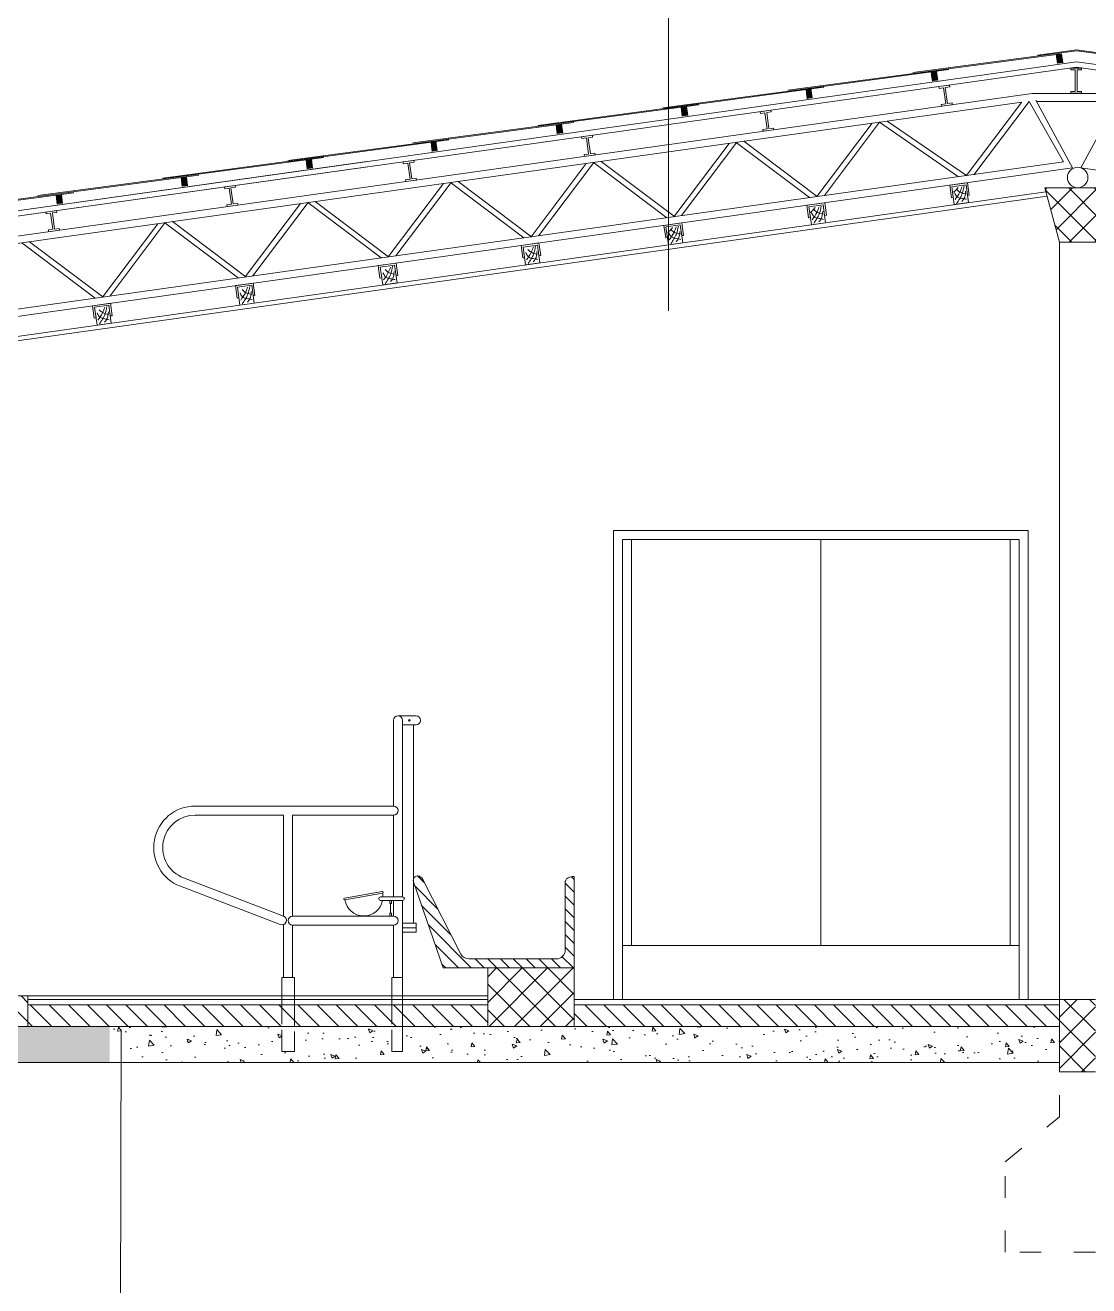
# Model space of a CAD drawing. Header units: millimetres. Extents: x 73 to 57768, y -40361 to 10065.
# Drawn here: x 37860 to 38449, y 6937 to 7636 of the extents above; entities that cross this region are included whole.
import ezdxf

# ---------------------------------------------------------------- set-up
doc = ezdxf.new("R2010")
doc.units = ezdxf.units.MM
doc.linetypes.add('ACAD_ISO02W100', pattern=[15, 12, -3])
doc.linetypes.add('ACAD_ISO03W100', pattern=[30, 12, -18])
for name, color, linetype, lineweight in [('odjeljci', 76, 'ACAD_ISO03W100', 13), ('tanka', 140, 'Continuous', 9), ('zidovi', 195, 'Continuous', 5)]:
    doc.layers.add(name, color=color, linetype=linetype, lineweight=lineweight)
doc.layers.add('pogled', color=7, linetype='Continuous', lineweight=5, true_color=0x8db1c3)
pattern_1 = [(135, (56901.917, 3973.587), (7.071068, 7.071068), []), (45, (56901.917, 3973.587), (7.071068, -7.071068), [])]
pattern_2 = [(130, (56901.917, 3973.587), (-25.104106, -2.196325), [2.625, -28.875]), (185, (56901.917, 3973.587), (4.856297, 26.326725), [2.1, -23.1]), (79.5486, (56899.825, 3973.404), (-20.247828, 24.130384), [2.230907, -24.539974]), (133.8158, (56901.917, 3980.587), (-37.353437, -5.793166), [3.9375, -43.3125]), (83.3644, (56898.804, 3980.104), (-32.713195, 34.094125), [3.34636, -36.809955]), (188.8158, (56901.917, 3980.587), (-32.71317, 34.09415), [3.15, -34.65]), (159, (56898.417, 3978.837), (-20.891747, -14.091661), [2.625, -28.875]), (214, (56898.417, 3978.837), (-8.516037, 25.38025), [2.1, -23.1]), (108.5486, (56896.676, 3977.663), (-29.407792, 11.288567), [2.230907, -24.539974]), (142.5, (56901.917, 3973.587), (-0.425595, 11.651285), [0, -22.82, 0, -23.45, 0, -23.1875]), (172.5, (56901.917, 3973.587), (-9.207434, 13.80441), [0, -13.37, 0, -22.295, 0, -8.8375]), (212.5, (56909.722, 3973.587), (-18.6837853, -0.7894205), [0, -8.75, 0, -27.3, 0, -36.225]), (222.5, (56913.222, 3973.587), (-20.411516, 3.503674), [0, -11.375, 0, -18.13, 0, -25.725])]

msp = doc.modelspace()

# ---------------------------------------------------------------- hatches: boundary and pattern name
at = {"layer": 'pogled'}
for points in [[(38434.312, 7619.846), (38431.342, 7619.429), (38432.038, 7614.477), (38435.008, 7614.895)], [(38364.994, 7610.104), (38362.023, 7609.686), (38362.719, 7604.735), (38365.69, 7605.153)], [(38295.675, 7600.362), (38292.704, 7599.944), (38293.4, 7594.993), (38296.371, 7595.411)], [(38226.356, 7590.62), (38223.385, 7590.202), (38224.081, 7585.251), (38227.052, 7585.668)], [(38157.037, 7580.878), (38154.067, 7580.46), (38154.762, 7575.509), (38157.733, 7575.926)], [(38087.719, 7571.136), (38084.748, 7570.718), (38085.444, 7565.767), (38088.414, 7566.184)], [(38018.4, 7561.393), (38015.429, 7560.976), (38016.125, 7556.025), (38019.096, 7556.442)], [(37949.081, 7551.651), (37946.11, 7551.234), (37946.806, 7546.282), (37949.777, 7546.7)], [(37879.762, 7541.909), (37876.792, 7541.492), (37877.487, 7536.54), (37880.458, 7536.958)]]:
    msp.add_hatch(color=256, dxfattribs=at).paths.add_polyline_path(points)
at = {"layer": 'tanka'}
h = msp.add_hatch(dxfattribs=at)
h.set_pattern_fill('ANSI37', color=256, scale=80, style=0)
h.set_pattern_definition(pattern_1)
h.paths.add_polyline_path([(38425.148, 7545.491), (38461.148, 7545.491), (38453.148, 7515.491), (38433.148, 7515.491)])
h = msp.add_hatch(dxfattribs=at)
h.set_pattern_fill('ANSI31', color=256, scale=40, style=0)
h.set_pattern_definition([(135, (56901.9167, 3973.587), (3.5355339, 3.5355339), [])])
edge = h.paths.add_edge_path()
edge.add_arc((38105.723, 7123.082), 5, 207.020482, 270)
edge.add_line((38105.723, 7118.082), (38154.151, 7118.082))
edge.add_arc((38154.151, 7123.082), 5, 270, 360)
edge.add_line((38159.151, 7123.082), (38159.151, 7141.882))
edge.add_line((38159.151, 7141.882), (38159.151, 7158.929))
edge.add_spline(control_points=[(38159.151, 7158.929), (38159.103, 7159.72), (38159.018, 7161.101), (38160.015, 7162.751), (38161.508, 7163.407), (38162.845, 7163.725), (38163.793, 7163.803), (38164.151, 7163.833)], knot_values=[0, 0, 0, 0, 2.3355604, 4.0817695, 5.3443707, 7.120445, 8.1969062, 8.1969062, 8.1969062, 8.1969062], degree=3, periodic=0)
edge.add_line((38164.151, 7163.833), (38164.151, 7133.833))
edge.add_line((38164.151, 7133.833), (38164.151, 7115.082))
edge.add_line((38164.151, 7115.082), (38164.151, 7113.082))
edge.add_line((38164.151, 7113.082), (38091.551, 7113.082))
edge.add_line((38091.551, 7113.082), (38074.956, 7160.771))
edge.add_arc((38077.317, 7161.593), 2.5, 63.621051, 199.187758, ccw=False)
edge.add_spline(control_points=[(38078.427, 7163.833), (38078.91, 7163.532), (38079.393, 7163.232), (38079.746, 7162.815)], knot_values=[0, 0, 0, 0, 1.6652087, 1.6652087, 1.6652087, 1.6652087], degree=3, periodic=0)
edge.add_spline(control_points=[(38079.746, 7162.815), (38079.697, 7162.876), (38079.426, 7163.182), (38079.078, 7163.417), (38078.797, 7163.608)], knot_values=[0, 0, 0, 0, 0.2369693, 1.2430583, 1.2430583, 1.2430583, 1.2430583], degree=3, periodic=0)
edge.add_spline(control_points=[(38079.746, 7162.815), (38080.002, 7162.501), (38080.195, 7162.128), (38080.388, 7161.755)], knot_values=[1.2430583, 1.2430583, 1.2430583, 1.2430583, 2.475828, 2.475828, 2.475828, 2.475828], degree=3, periodic=0)
edge.add_line((38080.388, 7161.755), (38101.269, 7120.81))
h = msp.add_hatch(dxfattribs=at)
h.set_pattern_fill('ANSI37', color=256, scale=80, style=0)
h.set_pattern_definition(pattern_1)
h.paths.add_polyline_path([(38164.151, 7080.582), (38164.151, 7103.082), (38164.151, 7113.082), (38116.151, 7113.082), (38116.151, 7080.582)])
h = msp.add_hatch(dxfattribs=at)
h.set_pattern_fill('ANSI31', color=256, scale=60, style=0)
h.set_pattern_definition([(135, (56901.917, 3973.587), (5.303301, 5.303301), [])])
h.paths.add_polyline_path([(38164.151, 7092.582), (38433.148, 7092.582), (38433.148, 7080.582), (38164.151, 7080.582)])
h.paths.add_polyline_path([(38068.956, 7092.582), (38116.151, 7092.582), (38116.151, 7080.582), (38068.956, 7080.582)])
h.paths.add_polyline_path([(38062.956, 7092.582), (38068.956, 7092.582), (38068.956, 7080.582), (38062.956, 7080.582)])
h.paths.add_polyline_path([(38008.956, 7092.582), (38062.956, 7092.582), (38062.956, 7080.582), (38008.956, 7080.582)])
h.paths.add_polyline_path([(38001.956, 7092.582), (38008.956, 7092.582), (38008.956, 7080.582), (38001.956, 7080.582)])
h.paths.add_polyline_path([(37906.508, 7092.582), (38001.956, 7092.582), (38001.956, 7080.582), (37906.508, 7080.582)])
h.paths.add_polyline_path([(37861.242, 7092.582), (37906.508, 7092.582), (37906.508, 7080.582), (37861.242, 7080.582)])
h.paths.add_polyline_path([(37609.242, 7097.582), (37615.242, 7097.582), (37615.242, 7090.582), (37655.507, 7090.582), (37855.242, 7090.582), (37855.242, 7097.582), (37861.242, 7097.582), (37861.242, 7080.582), (37656.332, 7080.582), (37609.242, 7080.582)])
h.paths.add_polyline_path([(37468.528, 7092.582), (37609.242, 7092.582), (37609.242, 7080.582), (37468.528, 7080.582)])
h.paths.add_polyline_path([(37461.528, 7092.582), (37468.528, 7092.582), (37468.528, 7080.582), (37461.528, 7080.582)])
h.paths.add_polyline_path([(37407.528, 7092.582), (37461.528, 7092.582), (37461.528, 7080.582), (37407.528, 7080.582)])
h.paths.add_polyline_path([(37401.528, 7092.582), (37407.528, 7092.582), (37407.528, 7080.582), (37401.528, 7080.582)])
h.paths.add_polyline_path([(37354.332, 7092.582), (37401.528, 7092.582), (37401.528, 7080.582), (37354.332, 7080.582)])
h = msp.add_hatch(dxfattribs=at)
h.set_pattern_fill('ANSI37', color=256, scale=80, style=0)
h.set_pattern_definition(pattern_1)
h.paths.add_polyline_path([(38433.148, 7095.582), (38453.148, 7095.582), (38453.148, 7055.582), (38433.148, 7055.582)])
h = msp.add_hatch(dxfattribs=at)
h.set_pattern_fill('AR-CONC', color=256, scale=3.5, style=0)
h.set_pattern_definition(pattern_2)
h.paths.add_polyline_path([(37045.242, 7080.582), (37401.528, 7080.582), (37401.528, 7068.849), (37401.528, 7066.857), (37407.528, 7066.857), (37407.528, 7080.582), (37461.528, 7080.582), (37461.528, 7066.857), (37468.528, 7066.857), (37468.528, 7080.582), (37656.332, 7080.582), (37906.508, 7080.582), (37906.508, 7060.582), (37606.332, 7060.582), (37045.242, 7060.582)])
h = msp.add_hatch(dxfattribs=at)
h.set_pattern_fill('AR-CONC', color=256, scale=3.5, style=0)
h.set_pattern_definition(pattern_2)
h.paths.add_polyline_path([(37906.508, 7080.582), (38001.956, 7080.582), (38001.956, 7066.857), (38008.956, 7066.857), (38008.956, 7080.582), (38062.956, 7080.582), (38062.956, 7066.857), (38068.956, 7066.857), (38068.956, 7068.849), (38068.956, 7080.582), (38433.148, 7080.582), (38433.148, 7060.582), (37906.508, 7060.582)])

# ---------------------------------------------------------------- linework, layer by layer
at = {"layer": 'odjeljci'}
for p, q in [((38433.148, 7030.582), (38433.148, 7055.582)), ((38403.148, 7005.582), (38433.148, 7030.582)), ((38403.148, 6955.582), (38403.148, 7005.582)), ((38483.148, 6955.582), (38403.148, 6955.582))]:
    msp.add_line(p, q, dxfattribs=at)
at = {"layer": 'pogled'}
for p, q in [((38216.412, 7477.434), (38216.412, 8271.31)), ((38441.175, 7621.315), (38351.963, 7609.427)), ((38434.305, 7619.896), (38352.033, 7608.932)), ((38442.742, 7622.029), (38421.282, 7619.169)), ((38442.742, 7621.524), (38421.352, 7618.674)), ((38432.038, 7614.477), (38431.342, 7619.429)), ((38435.008, 7614.895), (38434.312, 7619.846)), ((38435.008, 7614.895), (38434.312, 7619.846)), ((38442.742, 7622.029), (38464.201, 7619.169)), ((38442.742, 7621.524), (38464.132, 7618.674)), ((38444.309, 7621.315), (38533.52, 7609.427)), ((38442.742, 7615.477), (37522.034, 7486.08)), ((38442.742, 7612.447), (37523.805, 7483.299)), ((38371.856, 7611.573), (38282.645, 7599.685)), ((38371.926, 7611.078), (38282.714, 7599.19)), ((38442.742, 7615.477), (39363.449, 7486.08)), ((38442.742, 7612.447), (39361.678, 7483.299)), ((38362.719, 7604.735), (38362.023, 7609.686)), ((38362.719, 7604.735), (38362.301, 7607.706)), ((38365.69, 7605.153), (38364.994, 7610.104)), ((38365.69, 7605.153), (38364.994, 7610.104)), ((37619, 7485.57), (38417.987, 7597.86)), ((38302.537, 7601.831), (38213.326, 7589.943)), ((38302.607, 7601.336), (38213.395, 7589.447)), ((38293.4, 7594.993), (38292.704, 7599.944)), ((38293.4, 7594.993), (38292.982, 7597.964)), ((38467.402, 7597.86), (38418.081, 7597.86)), ((37621.197, 7481.839), (38412.27, 7593.014)), ((38233.218, 7592.089), (38144.007, 7580.2)), ((38233.288, 7591.594), (38144.077, 7579.705)), ((38224.081, 7585.251), (38223.385, 7590.202)), ((38227.052, 7585.668), (38226.356, 7590.62)), ((38227.052, 7585.668), (38226.356, 7590.62)), ((38381.531, 7552.221), (38412.17, 7592.881)), ((38385.732, 7552.811), (38416.372, 7593.471)), ((38416.372, 7593.471), (38435.507, 7559.929)), ((38420.112, 7594.116), (38440.461, 7556.586)), ((38465.022, 7593.471), (38420.461, 7593.471)), ((38465.372, 7594.116), (38445.022, 7556.586)), ((38163.9, 7582.347), (38074.688, 7570.458)), ((38337.729, 7582.541), (38381.634, 7552.358)), ((38163.969, 7581.852), (38074.758, 7569.963)), ((38154.762, 7575.509), (38154.067, 7580.46)), ((38154.762, 7575.509), (38154.345, 7578.48)), ((38157.733, 7575.926), (38157.037, 7580.878)), ((38157.733, 7575.926), (38157.037, 7580.878)), ((38298.649, 7540.695), (38329.289, 7581.355)), ((38302.851, 7541.286), (38333.49, 7581.946)), ((38333.333, 7581.923), (38377.237, 7551.74)), ((38094.581, 7572.605), (38005.37, 7560.716)), ((38094.651, 7572.11), (38005.439, 7560.221)), ((38085.444, 7565.767), (38084.748, 7570.718)), ((38085.444, 7565.767), (38085.026, 7568.737)), ((38219.428, 7529.561), (38250.067, 7570.221)), ((38223.629, 7530.152), (38254.269, 7570.812)), ((38254.028, 7570.778), (38294.688, 7540.138)), ((38258.23, 7571.368), (38298.89, 7540.729)), ((38025.262, 7562.863), (37936.051, 7550.974)), ((38025.332, 7562.368), (37936.12, 7550.479)), ((38019.096, 7556.442), (38018.4, 7561.393)), ((38019.096, 7556.442), (38018.4, 7561.393)), ((38049.135, 7560.159), (37526.012, 7486.639)), ((38049.553, 7557.188), (37526.429, 7483.668)), ((38049.553, 7557.188), (37534.485, 7484.8)), ((37588.724, 7436.882), (38440.461, 7556.586)), ((37590.558, 7441.179), (38435.507, 7559.929)), ((38016.125, 7556.025), (38015.429, 7560.976)), ((38016.125, 7556.025), (38015.707, 7558.995)), ((38140.207, 7518.427), (38170.846, 7559.087)), ((38144.408, 7519.018), (38175.047, 7559.678)), ((38174.807, 7559.644), (38215.467, 7529.005)), ((38179.008, 7560.235), (38219.668, 7529.595)), ((39296.759, 7436.882), (38445.022, 7556.586)), ((37955.943, 7553.121), (37866.732, 7541.232)), ((37956.013, 7552.625), (37866.802, 7540.737)), ((37946.806, 7546.282), (37946.11, 7551.234)), ((37946.806, 7546.282), (37946.389, 7549.253)), ((37949.777, 7546.7), (37949.081, 7551.651)), ((37949.777, 7546.7), (37949.081, 7551.651)), ((38060.985, 7507.294), (38091.625, 7547.953)), ((38065.186, 7507.884), (38095.826, 7548.544)), ((38095.586, 7548.51), (38136.245, 7517.871)), ((38099.787, 7549.101), (38140.447, 7518.461)), ((37886.625, 7543.379), (37797.413, 7531.49)), ((37886.694, 7542.883), (37797.483, 7530.995)), ((37877.487, 7536.54), (37876.792, 7541.492)), ((37880.458, 7536.958), (37879.762, 7541.909)), ((37880.458, 7536.958), (37879.762, 7541.909)), ((37877.487, 7536.54), (37877.07, 7539.511)), ((37981.764, 7496.16), (38012.403, 7536.82)), ((37985.965, 7496.75), (38016.604, 7537.41)), ((38016.364, 7537.376), (38057.024, 7506.737)), ((38020.566, 7537.967), (38061.225, 7507.327)), ((37941.344, 7526.833), (37982.004, 7496.194)), ((37902.542, 7485.026), (37933.182, 7525.686)), ((37906.744, 7485.616), (37937.383, 7526.276)), ((37937.143, 7526.242), (37977.803, 7495.603)), ((37857.921, 7515.109), (37898.581, 7484.469)), ((37862.123, 7515.699), (37902.782, 7485.06)), ((38185.915, 7095.582), (38185.915, 7355.582)), ((38185.915, 7355.582), (38415.915, 7355.582)), ((38415.915, 7355.582), (38415.915, 7095.582)), ((38190.915, 7095.582), (38190.915, 7350.582)), ((38190.915, 7350.582), (38410.915, 7350.582)), ((38195.915, 7350.582), (38195.915, 7125.582)), ((38300.915, 7350.582), (38300.915, 7125.582)), ((38405.915, 7125.582), (38405.915, 7350.582)), ((38410.915, 7095.582), (38410.915, 7350.582)), ((38410.915, 7125.582), (38190.915, 7125.582)), ((37912.933, 7078.749), (37911.616, 6613.538))]:
    msp.add_line(p, q, dxfattribs=at)
at = {"layer": 'pogled', "linetype": 'Continuous'}
for p, q in [((38063.956, 7202.849), (38063.956, 7250.349)), ((38076.456, 7252.845), (38066.456, 7252.849)), ((38068.956, 7152.528), (38068.956, 7250.349)), ((38068.956, 7247.845), (38076.456, 7247.845)), ((38074.956, 7137.849), (38074.956, 7247.845)), ((37953.686, 7202.849), (38063.956, 7202.849)), ((37953.956, 7197.849), (38002.956, 7197.849)), ((38002.956, 7141.849), (38002.956, 7197.849)), ((38007.956, 7197.849), (38063.956, 7197.849)), ((38007.956, 7141.849), (38007.956, 7197.849)), ((38063.956, 7152.528), (38063.956, 7197.849)), ((37947.529, 7163.036), (38002.956, 7141.849)), ((37945.744, 7158.365), (38001.17, 7137.179)), ((38057.685, 7155.536), (38036.768, 7151.814)), ((38057.861, 7154.551), (38036.943, 7150.83)), ((38056.712, 7152.528), (38068.956, 7152.528)), ((38056.712, 7150.528), (38068.956, 7150.528)), ((38063.956, 7141.849), (38063.956, 7150.528)), ((38068.956, 7068.849), (38068.956, 7150.528)), ((38062.329, 7148.887), (38062.329, 7143.49)), ((38002.956, 7107.849), (38002.956, 7137.179)), ((38007.956, 7141.849), (38063.956, 7141.849)), ((38007.956, 7107.849), (38007.956, 7136.849)), ((38007.956, 7136.849), (38063.956, 7136.849)), ((38063.956, 7107.849), (38063.956, 7136.849)), ((38076.456, 7137.849), (38068.956, 7137.849)), ((38076.456, 7135.349), (38068.956, 7135.349)), ((38076.456, 7132.849), (38076.456, 7137.849)), ((38068.956, 7132.849), (38076.456, 7132.849)), ((38074.956, 7132.849), (38068.956, 7132.849)), ((38001.956, 7107.849), (38001.956, 7092.849)), ((38008.956, 7107.849), (38001.956, 7107.849)), ((38008.956, 7107.849), (38008.956, 7092.849)), ((38068.956, 7107.849), (38062.956, 7107.849)), ((38062.956, 7107.849), (38062.956, 7092.849)), ((37943.853, 7097.582), (38072.011, 7097.582))]:
    msp.add_line(p, q, dxfattribs=at)
at = {"layer": 'pogled', "linetype": 'ACAD_ISO02W100'}
for p, q in [((38001.956, 7066.857), (38001.956, 7092.849)), ((38008.956, 7092.849), (38008.956, 7066.857)), ((38062.956, 7066.857), (38062.956, 7092.849)), ((38008.956, 7066.857), (38001.956, 7066.857)), ((38068.956, 7066.857), (38062.956, 7066.857)), ((38068.956, 7068.849), (38068.956, 7066.857))]:
    msp.add_line(p, q, dxfattribs=at)
at = {"layer": 'pogled'}
for points in [[(38374.298, 7540.219), (38373.307, 7540.08), (38372.333, 7547.011), (38382.236, 7548.403), (38383.21, 7541.471), (38382.22, 7541.332), (38381.385, 7547.274), (38373.463, 7546.16)], [(38374.298, 7540.219), (38373.307, 7540.08), (38372.333, 7547.011), (38382.236, 7548.403), (38383.21, 7541.471), (38382.22, 7541.332), (38381.385, 7547.274), (38373.463, 7546.16)], [(38373.463, 7546.16), (38381.385, 7547.274), (38382.777, 7537.371), (38374.854, 7536.258)], [(38373.463, 7546.16), (38381.385, 7547.274), (38382.777, 7537.371), (38374.854, 7536.258)], [(38295.076, 7529.085), (38294.086, 7528.946), (38293.112, 7535.878), (38303.014, 7537.269), (38303.989, 7530.337), (38302.998, 7530.198), (38302.163, 7536.14), (38294.241, 7535.026)], [(38294.241, 7535.026), (38302.163, 7536.14), (38303.555, 7526.237), (38295.633, 7525.124)], [(38215.855, 7517.951), (38214.865, 7517.812), (38213.89, 7524.744), (38223.793, 7526.135), (38224.767, 7519.204), (38223.777, 7519.064), (38222.942, 7525.006), (38215.02, 7523.893)], [(38215.855, 7517.951), (38214.865, 7517.812), (38213.89, 7524.744), (38223.793, 7526.135), (38224.767, 7519.204), (38223.777, 7519.064), (38222.942, 7525.006), (38215.02, 7523.893)], [(38215.02, 7523.893), (38222.942, 7525.006), (38224.334, 7515.103), (38216.412, 7513.99)], [(38215.02, 7523.893), (38222.942, 7525.006), (38224.334, 7515.103), (38216.412, 7513.99)], [(38136.633, 7506.817), (38135.643, 7506.678), (38134.669, 7513.61), (38144.572, 7515.002), (38145.546, 7508.07), (38144.556, 7507.931), (38143.72, 7513.872), (38135.798, 7512.759)], [(38135.798, 7512.759), (38143.72, 7513.872), (38145.112, 7503.969), (38137.19, 7502.856)], [(38057.412, 7495.683), (38056.422, 7495.544), (38055.447, 7502.476), (38065.35, 7503.868), (38066.324, 7496.936), (38065.334, 7496.797), (38064.499, 7502.738), (38056.577, 7501.625)], [(38056.577, 7501.625), (38064.499, 7502.738), (38065.891, 7492.836), (38057.969, 7491.722)], [(37978.19, 7484.549), (37977.2, 7484.41), (37976.226, 7491.342), (37986.129, 7492.734), (37987.103, 7485.802), (37986.113, 7485.663), (37985.278, 7491.604), (37977.355, 7490.491)], [(37977.355, 7490.491), (37985.278, 7491.604), (37986.669, 7481.702), (37978.747, 7480.588)], [(37898.969, 7473.416), (37897.979, 7473.276), (37897.005, 7480.208), (37906.907, 7481.6), (37907.881, 7474.668), (37906.891, 7474.529), (37906.056, 7480.471), (37898.134, 7479.357)], [(37898.134, 7479.357), (37906.056, 7480.471), (37907.448, 7470.568), (37899.526, 7469.455)]]:
    msp.add_lwpolyline(points, close=True, dxfattribs=at)
at = {"layer": 'pogled', "linetype": 'Continuous'}
for points in [[(38062.834, 7150.528), (38061.823, 7150.528), (38061.823, 7148.887), (38062.834, 7148.887)], [(38062.834, 7143.49), (38061.823, 7143.49), (38061.823, 7141.849), (38062.834, 7141.849)]]:
    msp.add_lwpolyline(points, close=True, dxfattribs=at)
at = {"layer": 'pogled'}
msp.add_circle((38443.309, 7551.306), 5.665, dxfattribs=at)
at = {"layer": 'pogled', "linetype": 'Continuous'}
msp.add_circle((38072.706, 7250.345), 0.388, dxfattribs=at)
for centre, radius, start, end in [((38066.456, 7250.349), 2.5, 0, 180), ((38076.456, 7250.345), 2.5, 270, 90), ((37953.956, 7179.849), 23, 90, 249.081066), ((38063.956, 7200.349), 2.5, 270, 90), ((37953.956, 7179.849), 18, 90, 249.081066), ((38036.856, 7151.322), 0.5, 100.087458, 280.087458), ((38047.431, 7152.528), 10.624, 189.199592, 349.149212), ((38056.712, 7151.528), 1, 90, 270), ((38057.773, 7155.043), 0.5, 280.087458, 100.087458), ((38047.431, 7152.528), 10.624, 0, 10.975325), ((38068.956, 7151.528), 1, 270, 90), ((38002.063, 7139.514), 2.5, 249.081066, 69.081066), ((38007.956, 7139.349), 2.5, 90, 270), ((38063.956, 7139.349), 2.5, 270, 90)]:
    msp.add_arc(centre, radius, start, end, dxfattribs=at)
at = {"layer": 'pogled'}
for points in [[(38377.035, 7545.83), (38375.533, 7544.038), (38374.437, 7543.115)], [(38374.97, 7543.071), (38376.091, 7541.033), (38377.651, 7540.067), (38379.205, 7539.737), (38381.671, 7539.212)], [(38374.97, 7543.071), (38376.091, 7541.033), (38377.651, 7540.067), (38379.205, 7539.737), (38381.671, 7539.212)], [(38379.159, 7546.168), (38377.91, 7543.117), (38375.308, 7539.012)], [(38379.159, 7546.168), (38377.91, 7543.117), (38375.308, 7539.012)], [(38376.115, 7544.804), (38377.657, 7543.418), (38380.266, 7542.404), (38381.448, 7542.153)], [(38376.115, 7544.804), (38377.657, 7543.418), (38380.266, 7542.404), (38381.448, 7542.153)], [(38380.313, 7546.597), (38379.241, 7542.234), (38376.178, 7536.957)], [(38380.313, 7546.597), (38379.241, 7542.234), (38376.178, 7536.957)], [(38381.142, 7543.7), (38380.238, 7539.446), (38379.068, 7537.931)], [(38381.142, 7543.7), (38380.238, 7539.446), (38379.068, 7537.931)], [(38297.813, 7534.696), (38296.312, 7532.904), (38295.215, 7531.981)], [(38299.938, 7535.034), (38298.689, 7531.983), (38296.087, 7527.878)], [(38296.894, 7533.67), (38298.435, 7532.284), (38301.045, 7531.27), (38302.227, 7531.019)], [(38301.092, 7535.463), (38300.02, 7531.1), (38296.956, 7525.823)], [(38295.749, 7531.937), (38296.869, 7529.9), (38298.429, 7528.933), (38299.983, 7528.603), (38302.449, 7528.079)], [(38301.92, 7532.566), (38301.016, 7528.312), (38299.847, 7526.797)], [(38218.592, 7523.563), (38217.09, 7521.77), (38215.994, 7520.847)], [(38216.527, 7520.804), (38217.648, 7518.766), (38219.208, 7517.799), (38220.762, 7517.469), (38223.228, 7516.945)], [(38216.527, 7520.804), (38217.648, 7518.766), (38219.208, 7517.799), (38220.762, 7517.469), (38223.228, 7516.945)], [(38220.717, 7523.9), (38219.468, 7520.849), (38216.865, 7516.745)], [(38220.717, 7523.9), (38219.468, 7520.849), (38216.865, 7516.745)], [(38217.672, 7522.536), (38219.214, 7521.15), (38221.823, 7520.137), (38223.005, 7519.885)], [(38217.672, 7522.536), (38219.214, 7521.15), (38221.823, 7520.137), (38223.005, 7519.885)], [(38221.87, 7524.329), (38220.798, 7519.966), (38217.735, 7514.69)], [(38221.87, 7524.329), (38220.798, 7519.966), (38217.735, 7514.69)], [(38222.699, 7521.432), (38221.795, 7517.179), (38220.625, 7515.663)], [(38222.699, 7521.432), (38221.795, 7517.179), (38220.625, 7515.663)], [(38141.495, 7512.767), (38140.246, 7509.715), (38137.644, 7505.611)], [(38142.649, 7513.195), (38141.577, 7508.832), (38138.513, 7503.556)], [(38137.306, 7509.67), (38138.426, 7507.632), (38139.986, 7506.665), (38141.54, 7506.335), (38144.006, 7505.811)], [(38138.451, 7511.402), (38139.992, 7510.016), (38142.602, 7509.003), (38143.784, 7508.751)], [(38143.478, 7510.298), (38142.573, 7506.045), (38141.404, 7504.529)], [(38058.084, 7498.536), (38059.205, 7496.498), (38060.765, 7495.531), (38062.319, 7495.201), (38064.785, 7494.677)], [(38062.274, 7501.633), (38061.025, 7498.581), (38058.422, 7494.477)], [(38059.229, 7500.268), (38060.771, 7498.882), (38063.38, 7497.869), (38064.563, 7497.618)], [(38063.427, 7502.061), (38062.356, 7497.699), (38059.292, 7492.422)], [(38064.256, 7499.165), (38063.352, 7494.911), (38062.182, 7493.395)], [(37978.863, 7487.402), (37979.983, 7485.364), (37981.544, 7484.398), (37983.098, 7484.067), (37985.564, 7483.543)], [(37983.052, 7490.499), (37981.803, 7487.447), (37979.201, 7483.343)], [(37980.008, 7489.135), (37981.549, 7487.748), (37984.159, 7486.735), (37985.341, 7486.484)], [(37984.206, 7490.927), (37983.134, 7486.565), (37980.07, 7481.288)], [(37985.035, 7488.031), (37984.13, 7483.777), (37982.961, 7482.262)], [(37903.831, 7479.365), (37902.582, 7476.314), (37899.979, 7472.209)], [(37900.787, 7478.001), (37902.328, 7476.615), (37904.937, 7475.601), (37906.12, 7475.35)], [(37904.985, 7479.794), (37903.913, 7475.431), (37900.849, 7470.154)], [(37899.642, 7476.268), (37900.762, 7474.23), (37902.322, 7473.264), (37903.876, 7472.933), (37906.342, 7472.409)], [(37905.813, 7476.897), (37904.909, 7472.643), (37903.739, 7471.128)], [(38078.427, 7163.833), (38079.746, 7162.815), (38080.388, 7161.755)]]:
    msp.add_spline(points, degree=3, dxfattribs=at)
at = {"layer": 'zidovi'}
for p, q in [((38445.505, 7611.992), (38439.505, 7611.992)), ((38445.505, 7611.992), (38439.505, 7611.992)), ((38445.505, 7611.992), (38439.505, 7611.992)), ((38439.505, 7610.992), (38439.505, 7611.992)), ((38439.505, 7610.992), (38439.505, 7611.992)), ((38439.505, 7610.992), (38439.505, 7611.992)), ((38442.005, 7610.992), (38439.505, 7610.992)), ((38442.005, 7610.992), (38439.505, 7610.992)), ((38442.005, 7610.992), (38439.505, 7610.992)), ((38442.005, 7610.992), (38442.005, 7599.061)), ((38442.005, 7610.992), (38442.005, 7599.061)), ((38442.005, 7610.992), (38442.005, 7599.061)), ((38445.505, 7610.992), (38443.005, 7610.992)), ((38445.505, 7610.992), (38443.005, 7610.992)), ((38445.505, 7610.992), (38443.005, 7610.992)), ((38443.005, 7610.992), (38443.005, 7599.061)), ((38445.505, 7610.992), (38445.505, 7611.992)), ((38445.505, 7610.992), (38445.505, 7611.992)), ((38445.505, 7610.992), (38445.505, 7611.992)), ((38443.005, 7608.061), (38443.005, 7599.061)), ((38443.005, 7608.061), (38443.005, 7599.061)), ((38372.251, 7602.54), (38366.31, 7601.705)), ((38372.251, 7602.54), (38366.31, 7601.705)), ((38372.251, 7602.54), (38366.31, 7601.705)), ((38366.449, 7600.715), (38366.31, 7601.705)), ((38366.449, 7600.715), (38366.31, 7601.705)), ((38366.449, 7600.715), (38366.31, 7601.705)), ((38368.925, 7601.063), (38366.449, 7600.715)), ((38368.925, 7601.063), (38366.449, 7600.715)), ((38368.925, 7601.063), (38366.449, 7600.715)), ((38368.925, 7601.063), (38370.177, 7592.151)), ((38368.925, 7601.063), (38370.177, 7592.151)), ((38368.925, 7601.063), (38370.177, 7592.151)), ((38372.39, 7601.55), (38369.915, 7601.202)), ((38372.39, 7601.55), (38369.915, 7601.202)), ((38372.39, 7601.55), (38369.915, 7601.202)), ((38369.915, 7601.202), (38371.167, 7592.29)), ((38369.915, 7601.202), (38371.167, 7592.29)), ((38369.915, 7601.202), (38371.167, 7592.29)), ((38372.39, 7601.55), (38372.251, 7602.54)), ((38372.39, 7601.55), (38372.251, 7602.54)), ((38372.39, 7601.55), (38372.251, 7602.54)), ((38442.005, 7599.061), (38439.505, 7599.061)), ((38439.505, 7599.061), (38439.505, 7598.061)), ((38439.505, 7599.061), (38439.505, 7598.061)), ((38442.005, 7599.061), (38439.505, 7599.061)), ((38439.505, 7599.061), (38439.505, 7598.061)), ((38442.005, 7599.061), (38439.505, 7599.061)), ((38445.505, 7598.061), (38439.505, 7598.061)), ((38445.505, 7598.061), (38439.505, 7598.061)), ((38445.505, 7598.061), (38439.505, 7598.061)), ((38445.505, 7599.061), (38443.005, 7599.061)), ((38445.505, 7599.061), (38443.005, 7599.061)), ((38445.505, 7599.061), (38443.005, 7599.061)), ((38445.505, 7599.061), (38445.505, 7598.061)), ((38445.505, 7599.061), (38445.505, 7598.061)), ((38445.505, 7599.061), (38445.505, 7598.061)), ((38370.177, 7592.151), (38367.701, 7591.803)), ((38370.177, 7592.151), (38367.701, 7591.803)), ((38370.177, 7592.151), (38367.701, 7591.803)), ((38367.701, 7591.803), (38367.841, 7590.812)), ((38367.701, 7591.803), (38367.841, 7590.812)), ((38367.701, 7591.803), (38367.841, 7590.812)), ((38373.782, 7591.647), (38367.841, 7590.812)), ((38373.782, 7591.647), (38367.841, 7590.812)), ((38373.782, 7591.647), (38367.841, 7590.812)), ((38373.643, 7592.638), (38371.167, 7592.29)), ((38373.643, 7592.638), (38371.167, 7592.29)), ((38373.643, 7592.638), (38371.167, 7592.29)), ((38373.643, 7592.638), (38373.782, 7591.647)), ((38373.643, 7592.638), (38373.782, 7591.647)), ((38373.643, 7592.638), (38373.782, 7591.647)), ((38273.224, 7588.623), (38267.283, 7587.788)), ((38273.224, 7588.623), (38267.283, 7587.788)), ((38273.224, 7588.623), (38267.283, 7587.788)), ((38267.422, 7586.798), (38267.283, 7587.788)), ((38267.422, 7586.798), (38267.283, 7587.788)), ((38267.422, 7586.798), (38267.283, 7587.788)), ((38269.898, 7587.146), (38267.422, 7586.798)), ((38269.898, 7587.146), (38267.422, 7586.798)), ((38269.898, 7587.146), (38267.422, 7586.798)), ((38269.898, 7587.146), (38271.15, 7578.233)), ((38269.898, 7587.146), (38271.15, 7578.233)), ((38269.898, 7587.146), (38271.15, 7578.233)), ((38273.364, 7587.633), (38270.888, 7587.285)), ((38273.364, 7587.633), (38270.888, 7587.285)), ((38273.364, 7587.633), (38270.888, 7587.285)), ((38270.888, 7587.285), (38272.141, 7578.373)), ((38270.888, 7587.285), (38272.141, 7578.373)), ((38270.888, 7587.285), (38272.141, 7578.373)), ((38273.364, 7587.633), (38273.224, 7588.623)), ((38273.364, 7587.633), (38273.224, 7588.623)), ((38273.364, 7587.633), (38273.224, 7588.623)), ((38271.15, 7578.233), (38268.675, 7577.885)), ((38271.15, 7578.233), (38268.675, 7577.885)), ((38271.15, 7578.233), (38268.675, 7577.885)), ((38268.675, 7577.885), (38268.814, 7576.895)), ((38268.675, 7577.885), (38268.814, 7576.895)), ((38268.675, 7577.885), (38268.814, 7576.895)), ((38274.755, 7577.73), (38268.814, 7576.895)), ((38274.755, 7577.73), (38268.814, 7576.895)), ((38274.755, 7577.73), (38268.814, 7576.895)), ((38274.616, 7578.72), (38272.141, 7578.373)), ((38274.616, 7578.72), (38272.141, 7578.373)), ((38274.616, 7578.72), (38272.141, 7578.373)), ((38274.616, 7578.72), (38274.755, 7577.73)), ((38274.616, 7578.72), (38274.755, 7577.73)), ((38274.616, 7578.72), (38274.755, 7577.73)), ((38174.198, 7574.706), (38168.256, 7573.871)), ((38174.198, 7574.706), (38168.256, 7573.871)), ((38174.198, 7574.706), (38168.256, 7573.871)), ((38168.395, 7572.881), (38168.256, 7573.871)), ((38168.395, 7572.881), (38168.256, 7573.871)), ((38168.395, 7572.881), (38168.256, 7573.871)), ((38170.871, 7573.228), (38168.395, 7572.881)), ((38170.871, 7573.228), (38168.395, 7572.881)), ((38170.871, 7573.228), (38168.395, 7572.881)), ((38170.871, 7573.228), (38172.123, 7564.316)), ((38170.871, 7573.228), (38172.123, 7564.316)), ((38170.871, 7573.228), (38172.123, 7564.316)), ((38174.337, 7573.716), (38171.861, 7573.368)), ((38174.337, 7573.716), (38171.861, 7573.368)), ((38174.337, 7573.716), (38171.861, 7573.368)), ((38171.861, 7573.368), (38173.114, 7564.455)), ((38171.861, 7573.368), (38173.114, 7564.455)), ((38171.861, 7573.368), (38173.114, 7564.455)), ((38174.337, 7573.716), (38174.198, 7574.706)), ((38174.337, 7573.716), (38174.198, 7574.706)), ((38174.337, 7573.716), (38174.198, 7574.706)), ((38172.123, 7564.316), (38169.648, 7563.968)), ((38172.123, 7564.316), (38169.648, 7563.968)), ((38172.123, 7564.316), (38169.648, 7563.968)), ((38169.648, 7563.968), (38169.787, 7562.978)), ((38169.648, 7563.968), (38169.787, 7562.978)), ((38169.648, 7563.968), (38169.787, 7562.978)), ((38175.729, 7563.813), (38169.787, 7562.978)), ((38175.729, 7563.813), (38169.787, 7562.978)), ((38175.729, 7563.813), (38169.787, 7562.978)), ((38175.589, 7564.803), (38173.114, 7564.455)), ((38175.589, 7564.803), (38173.114, 7564.455)), ((38175.589, 7564.803), (38173.114, 7564.455)), ((38175.589, 7564.803), (38175.729, 7563.813)), ((38175.589, 7564.803), (38175.729, 7563.813)), ((38175.589, 7564.803), (38175.729, 7563.813)), ((38075.171, 7560.789), (38069.229, 7559.953)), ((38075.171, 7560.789), (38069.229, 7559.953)), ((38075.171, 7560.789), (38069.229, 7559.953)), ((38069.368, 7558.963), (38069.229, 7559.953)), ((38069.368, 7558.963), (38069.229, 7559.953)), ((38069.368, 7558.963), (38069.229, 7559.953)), ((38071.844, 7559.311), (38069.368, 7558.963)), ((38071.844, 7559.311), (38069.368, 7558.963)), ((38071.844, 7559.311), (38069.368, 7558.963)), ((38071.844, 7559.311), (38073.097, 7550.399)), ((38071.844, 7559.311), (38073.097, 7550.399)), ((38071.844, 7559.311), (38073.097, 7550.399)), ((38075.31, 7559.798), (38072.834, 7559.45)), ((38075.31, 7559.798), (38072.834, 7559.45)), ((38075.31, 7559.798), (38072.834, 7559.45)), ((38072.834, 7559.45), (38074.087, 7550.538)), ((38072.834, 7559.45), (38074.087, 7550.538)), ((38072.834, 7559.45), (38074.087, 7550.538)), ((38075.31, 7559.798), (38075.171, 7560.789)), ((38075.31, 7559.798), (38075.171, 7560.789)), ((38075.31, 7559.798), (38075.171, 7560.789)), ((38073.097, 7550.399), (38070.621, 7550.051)), ((38073.097, 7550.399), (38070.621, 7550.051)), ((38073.097, 7550.399), (38070.621, 7550.051)), ((38070.621, 7550.051), (38070.76, 7549.061)), ((38070.621, 7550.051), (38070.76, 7549.061)), ((38070.621, 7550.051), (38070.76, 7549.061)), ((38076.702, 7549.896), (38070.76, 7549.061)), ((38076.702, 7549.896), (38070.76, 7549.061)), ((38076.702, 7549.896), (38070.76, 7549.061)), ((38076.563, 7550.886), (38074.087, 7550.538)), ((38076.563, 7550.886), (38074.087, 7550.538)), ((38076.563, 7550.886), (38074.087, 7550.538)), ((38076.563, 7550.886), (38076.702, 7549.896)), ((38076.563, 7550.886), (38076.702, 7549.896)), ((38076.563, 7550.886), (38076.702, 7549.896)), ((37609.792, 7428.735), (38425.705, 7543.404)), ((37612.292, 7426.562), (38426.354, 7540.971)), ((37976.144, 7546.871), (37970.202, 7546.036)), ((37976.144, 7546.871), (37970.202, 7546.036)), ((37976.144, 7546.871), (37970.202, 7546.036)), ((37970.342, 7545.046), (37970.202, 7546.036)), ((37970.342, 7545.046), (37970.202, 7546.036)), ((37970.342, 7545.046), (37970.202, 7546.036)), ((37972.817, 7545.394), (37970.342, 7545.046)), ((37972.817, 7545.394), (37970.342, 7545.046)), ((37972.817, 7545.394), (37970.342, 7545.046)), ((37972.817, 7545.394), (37974.07, 7536.481)), ((37972.817, 7545.394), (37974.07, 7536.481)), ((37972.817, 7545.394), (37974.07, 7536.481)), ((37976.283, 7545.881), (37973.808, 7545.533)), ((37976.283, 7545.881), (37973.808, 7545.533)), ((37976.283, 7545.881), (37973.808, 7545.533)), ((37973.808, 7545.533), (37975.06, 7536.621)), ((37973.808, 7545.533), (37975.06, 7536.621)), ((37973.808, 7545.533), (37975.06, 7536.621)), ((37976.283, 7545.881), (37976.144, 7546.871)), ((37976.283, 7545.881), (37976.144, 7546.871)), ((37976.283, 7545.881), (37976.144, 7546.871)), ((38453.148, 7545.491), (38433.148, 7545.491)), ((37974.07, 7536.481), (37971.594, 7536.133)), ((37974.07, 7536.481), (37971.594, 7536.133)), ((37974.07, 7536.481), (37971.594, 7536.133)), ((37971.594, 7536.133), (37971.733, 7535.143)), ((37971.594, 7536.133), (37971.733, 7535.143)), ((37971.594, 7536.133), (37971.733, 7535.143)), ((37977.675, 7535.978), (37971.733, 7535.143)), ((37977.675, 7535.978), (37971.733, 7535.143)), ((37977.675, 7535.978), (37971.733, 7535.143)), ((37977.536, 7536.969), (37975.06, 7536.621)), ((37977.536, 7536.969), (37975.06, 7536.621)), ((37977.536, 7536.969), (37975.06, 7536.621)), ((37977.536, 7536.969), (37977.675, 7535.978)), ((37977.536, 7536.969), (37977.675, 7535.978)), ((37977.536, 7536.969), (37977.675, 7535.978)), ((37877.117, 7532.954), (37871.176, 7532.119)), ((37877.117, 7532.954), (37871.176, 7532.119)), ((37877.117, 7532.954), (37871.176, 7532.119)), ((37871.315, 7531.129), (37871.176, 7532.119)), ((37871.315, 7531.129), (37871.176, 7532.119)), ((37871.315, 7531.129), (37871.176, 7532.119)), ((37873.791, 7531.477), (37871.315, 7531.129)), ((37873.791, 7531.477), (37871.315, 7531.129)), ((37873.791, 7531.477), (37871.315, 7531.129)), ((37873.791, 7531.477), (37875.043, 7522.564)), ((37873.791, 7531.477), (37875.043, 7522.564)), ((37873.791, 7531.477), (37875.043, 7522.564)), ((37877.256, 7531.964), (37874.781, 7531.616)), ((37877.256, 7531.964), (37874.781, 7531.616)), ((37877.256, 7531.964), (37874.781, 7531.616)), ((37874.781, 7531.616), (37876.033, 7522.703)), ((37874.781, 7531.616), (37876.033, 7522.703)), ((37874.781, 7531.616), (37876.033, 7522.703)), ((37877.256, 7531.964), (37877.117, 7532.954)), ((37877.256, 7531.964), (37877.117, 7532.954)), ((37877.256, 7531.964), (37877.117, 7532.954)), ((37875.043, 7522.564), (37872.567, 7522.216)), ((37875.043, 7522.564), (37872.567, 7522.216)), ((37875.043, 7522.564), (37872.567, 7522.216)), ((37872.567, 7522.216), (37872.707, 7521.226)), ((37872.567, 7522.216), (37872.707, 7521.226)), ((37872.567, 7522.216), (37872.707, 7521.226)), ((37878.648, 7522.061), (37872.707, 7521.226)), ((37878.648, 7522.061), (37872.707, 7521.226)), ((37878.648, 7522.061), (37872.707, 7521.226)), ((37878.509, 7523.051), (37876.033, 7522.703)), ((37878.509, 7523.051), (37876.033, 7522.703)), ((37878.509, 7523.051), (37876.033, 7522.703)), ((37878.509, 7523.051), (37878.648, 7522.061)), ((37878.509, 7523.051), (37878.648, 7522.061)), ((37878.509, 7523.051), (37878.648, 7522.061)), ((38433.148, 7515.491), (38433.148, 7095.582)), ((38164.151, 7163.833), (38164.151, 7133.833)), ((38164.151, 7163.833), (38164.151, 7133.833)), ((38164.151, 7115.082), (38164.151, 7163.833)), ((38164.151, 7115.082), (38164.151, 7163.833)), ((38074.956, 7160.771), (38091.551, 7113.082)), ((38091.551, 7113.082), (38074.956, 7160.771)), ((38091.551, 7113.082), (38074.956, 7160.771)), ((38074.956, 7160.771), (38091.551, 7113.082)), ((38101.269, 7120.81), (38080.388, 7161.755)), ((38101.269, 7120.81), (38080.388, 7161.755)), ((38159.151, 7158.929), (38159.151, 7123.082)), ((38159.151, 7141.882), (38159.151, 7123.082)), ((38154.151, 7118.082), (38105.723, 7118.082)), ((38154.151, 7118.082), (38105.723, 7118.082)), ((38164.151, 7115.082), (38164.151, 7113.082)), ((38164.151, 7115.082), (38164.151, 7113.082)), ((38164.151, 7115.082), (38164.151, 7113.082)), ((38164.151, 7115.082), (38164.151, 7113.082)), ((38164.151, 7113.082), (38091.551, 7113.082)), ((38164.151, 7113.082), (38091.551, 7113.082)), ((38164.151, 7113.082), (38091.551, 7113.082)), ((38116.151, 7080.582), (38116.151, 7113.082)), ((38164.151, 7113.082), (38164.151, 7103.082)), ((38164.151, 7113.082), (38164.151, 7103.082)), ((38164.151, 7103.082), (38164.151, 7080.582)), ((38164.151, 7103.082), (38164.151, 7088.082)), ((38116.151, 7097.582), (37855.242, 7097.582)), ((37861.242, 7097.582), (37861.242, 7080.582)), ((37861.242, 7095.582), (38116.151, 7095.582)), ((38164.151, 7095.582), (38433.148, 7095.582)), ((38433.148, 7055.582), (38433.148, 7095.582)), ((38433.148, 7095.582), (38453.148, 7095.582)), ((38116.151, 7092.582), (37861.242, 7092.582)), ((38433.148, 7092.582), (38164.151, 7092.582)), ((37656.332, 7080.582), (38433.148, 7080.582)), ((38164.151, 7080.582), (38116.151, 7080.582)), ((37606.332, 7060.582), (38433.148, 7060.582)), ((38453.148, 7055.582), (38433.148, 7055.582))]:
    msp.add_line(p, q, dxfattribs=at)
msp.add_lwpolyline([(38461.148, 7545.491), (38425.148, 7545.491), (38433.148, 7515.491), (38453.148, 7515.491)], close=True, dxfattribs=at)
for centre, radius, start, end in [((38077.317, 7161.593), 2.5, 53.70493, 199.187758), ((38077.317, 7161.593), 2.5, 53.70493, 199.187758), ((38154.151, 7123.082), 5, 270, 0), ((38154.151, 7123.082), 5, 270, 0), ((38105.723, 7123.082), 5, 207.020482, 270), ((38105.723, 7123.082), 5, 207.020482, 270)]:
    msp.add_arc(centre, radius, start, end, dxfattribs=at)
for points in [[(38078.797, 7163.608), (38079.59, 7162.99), (38080.388, 7161.755)], [(38164.151, 7163.833), (38163.08, 7163.724), (38161.354, 7163.305), (38160.232, 7162.727), (38159.283, 7161.261), (38159.151, 7158.929)], [(38164.151, 7163.833), (38163.08, 7163.724), (38161.354, 7163.305), (38160.232, 7162.727), (38159.283, 7161.261), (38159.151, 7158.929)]]:
    msp.add_spline(points, degree=3, dxfattribs=at)
msp.add_open_spline([(38164.151, 7163.833), (38163.793, 7163.803), (38162.845, 7163.725), (38161.508, 7163.407), (38160.015, 7162.751), (38159.334, 7161.624), (38159.178, 7160.845), (38159.151, 7160.633)], degree=3, knots=[0, 0, 0, 0, 1.0764611, 2.8525355, 4.1151367, 5.8613458, 6.5043148, 6.5043148, 6.5043148, 6.5043148], dxfattribs=at)
msp.add_open_spline([(38159.151, 7141.882), (38159.081, 7141.324), (38159.116, 7140.751), (38159.151, 7140.178)], degree=3, dxfattribs=at)
msp.add_open_spline([(38159.151, 7141.882), (38159.081, 7141.324), (38159.116, 7140.751), (38159.151, 7140.178)], degree=3, dxfattribs=at)

doc.saveas('drawing.dxf')
